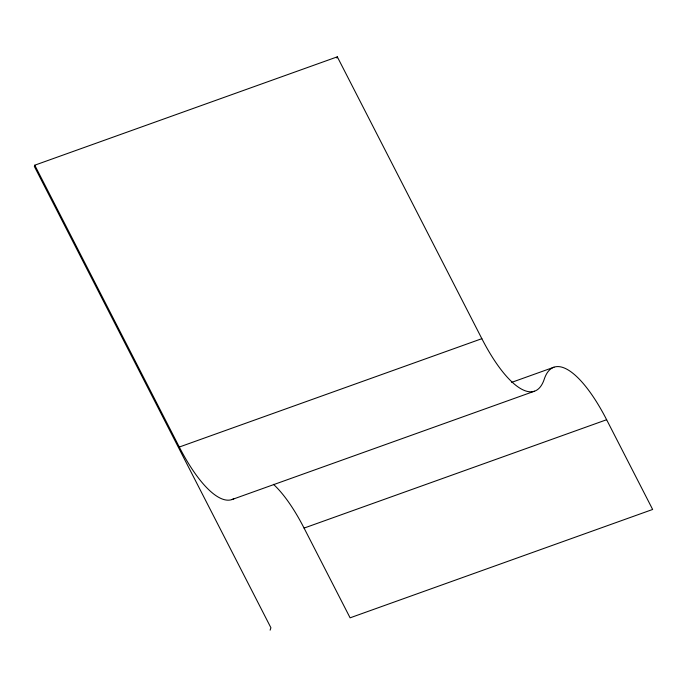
<?xml version="1.0" encoding="UTF-8"?>
<svg xmlns="http://www.w3.org/2000/svg" width="687" height="687" viewBox="0 0 687 687"><rect width="100%" height="100%" fill="white"/><g stroke="black" fill="none" stroke-linecap="round" stroke-linejoin="round"><path stroke-width="1.03" d="M273.435 484.318A108.014 34.573 70.3 0 1 304.075 528.088L350.095 617.828L652.65 509.462L606.63 419.723A108.014 34.573 70.3 0 0 544.241 379.198A108.014 34.573 70.3 0 1 481.853 338.674L337.317 56.832L34.762 165.198L34.35 166.434L270.918 627.763L270.111 630.168M336.905 58.069L337.317 56.832M34.762 165.198L179.29 447.039L481.853 338.674M511.652 382.367L554.005 367.193M231.914 499.569L534.469 391.204M304.075 528.088L606.63 419.723M233.975 498.625A108.014 34.573 70.3 0 1 179.29 447.039"/></g></svg>
